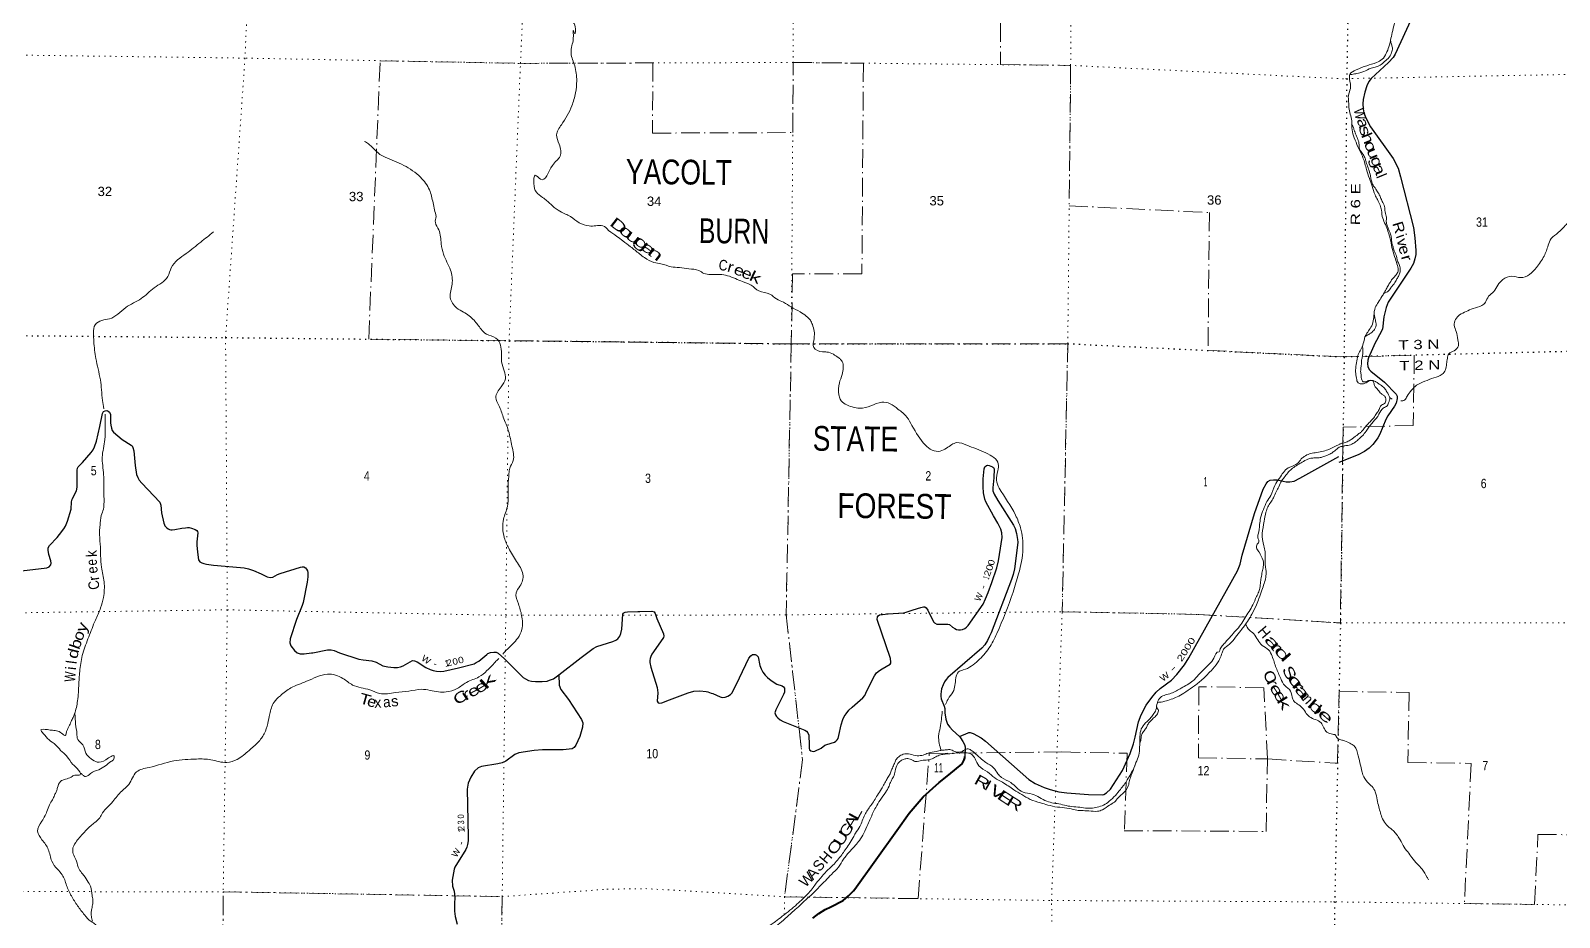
# Model space of a CAD drawing. Header units: feet. Extents: x -481249 to -254670, y -730376 to -544252.
# Drawn here: x -312532 to -283763, y -669920 to -653230 of the extents above; entities that cross this region are included whole.
import ezdxf
from ezdxf.enums import TextEntityAlignment as Align

# ---------------------------------------------------------------- set-up
doc = ezdxf.new("R2010")
doc.units = ezdxf.units.FT
doc.header["$LTSCALE"] = 70
doc.linetypes.add('DOT_DASHED', pattern=[7.7, 5, -1.2, 0.3, -1.2])
doc.linetypes.add('DOTTED', pattern=[1.5, 0.3, -1.2])
for name, color, linetype, lineweight in [('26', 7, 'Continuous', 40), ('29', 7, 'Continuous', 25), ('39', 7, 'Continuous', 13), ('41', 7, 'Continuous', 13), ('44', 7, 'DOT_DASHED', 13), ('6', 7, 'DOTTED', 25), ('7', 7, 'DOTTED', 13)]:
    doc.layers.add(name, color=color, linetype=linetype, lineweight=lineweight)
doc.layers.add('30', color=7, linetype='Continuous')

msp = doc.modelspace()

# ---------------------------------------------------------------- linework, layer by layer
at = {"layer": '26'}
msp.add_lwpolyline([(-297810.34, -669934.73), (-297698.81, -669848.08), (-297578.84, -669773.57), (-297473.84, -669721.56), (-297244.09, -669600.27), (-297139.84, -669513.94), (-297045.18, -669417.19), (-297019.16, -669386.72), (-296230.42, -668284.56), (-295998.17, -667955.89), (-295732.83, -667653.3), (-295437.31, -667380.1), (-295254.2, -667236.93), (-295001.31, -667027.76), (-294981.92, -666992.71), (-294966.29, -666955.84), (-294954.6, -666917.53), (-294949.56, -666894.14)], dxfattribs=at)
at = {"layer": '29'}
for points in [[(-286531.51, -652976.02), (-286855.17, -653676.37), (-286889.16, -653735.89), (-286982.64, -653833.66), (-287307.17, -654134.11), (-287349.11, -654187.56), (-287389.47, -654272.58), (-287427.71, -654387.36), (-287457.12, -654530.02), (-287459.58, -654610.54), (-287454.26, -654705.12), (-287442.36, -654778.5), (-287405.4, -654870.91), (-287315.68, -655039.54), (-286892.74, -655638.58), (-286799.94, -655821.02), (-286752.46, -655979.82), (-286511.27, -656936.55), (-286481.27, -657130.33), (-286464.28, -657368.39), (-286464.28, -657444.9), (-286482.23, -657527.66), (-286511.02, -657614.95), (-286559.07, -657699.56), (-286986.2, -658338.51), (-287022.99, -658441.77), (-287067.57, -658616.56), (-287090.72, -658846.82), (-287203.33, -659059.91)], [(-287203.33, -659059.91), (-287227.99, -659106.57), (-287353.35, -659388.68), (-287365.61, -659434.43), (-287374.59, -659501.33), (-287366.09, -659552.34), (-287342.72, -659605.48), (-287312.63, -659639.03), (-287051.72, -659848.64), (-286836.88, -660074.06), (-286816.93, -660112.41), (-286815.87, -660151.74), (-286837.72, -660242.33), (-286865.79, -660297.33), (-286994.89, -660481.95), (-287031.49, -660552.39), (-287144.58, -660825.77), (-287179.14, -660895.67), (-287228, -660963.69), (-287274.74, -661021.08), (-287341.86, -661087.23), (-287431.94, -661152.86), (-287548.47, -661216.43), (-287912.64, -661355.67)], [(-312031.67, -662769.55), (-311985.4, -662716.24), (-311904.23, -662609.5), (-311875.25, -662554.96), (-311838.38, -662465.02), (-311768.08, -662234.93), (-311760.4, -662096.94), (-311747.69, -662051.44), (-311668.64, -661889.61), (-311654.92, -661821.72), (-311652.28, -661651.73), (-311657.24, -661503.82), (-311650.28, -661464.38), (-311636.57, -661437.88), (-311556.18, -661356.38), (-311390.81, -661171.51), (-311356.91, -661122.12), (-311331.4, -661066.43), (-311292.78, -660954.36), (-311231.38, -660681.9), (-311176.79, -660439.28), (-311158.63, -660401.64), (-311125.2, -660384.88), (-311098.33, -660383.08), (-311070.5, -660390.04), (-311043.63, -660409.61), (-311028.76, -660457.33), (-311026.91, -660610.51), (-311024.12, -660654.56), (-311010.2, -660710.25), (-310993.97, -660756.66), (-310969.53, -660790.72), (-310808.73, -660928.25), (-310636.81, -661030.47), (-310622.9, -661042.07), (-310606.11, -661077.18), (-310585.79, -661139.53), (-310562.95, -661415.19), (-310538.26, -661583.88), (-310514.87, -661643.17), (-310489.55, -661692.94), (-310439.43, -661747.84), (-310097.92, -662103.7), (-310082.54, -662160.5), (-310067.22, -662307.07), (-310026.3, -662502.75), (-310014.7, -662531.18), (-310003.69, -662548), (-309969.48, -662589.19), (-309943.97, -662607.75), (-309915.56, -662619.94), (-309891.78, -662628.64), (-309868.59, -662628.64), (-309815.83, -662622.26), (-309687.83, -662596.06), (-309614.06, -662585.13), (-309576.37, -662579.91), (-309546.81, -662582.81), (-309501.2, -662592.2), (-309437.81, -662617.61), (-309403.59, -662640.24), (-309390.64, -662657.96), (-309386.2, -662684.33), (-309402.43, -662853.72), (-309403.46, -662913.98), (-309388.42, -663048.63)], [(-295052.69, -666512.8), (-294891.21, -666443.4), (-294877.3, -666438.76), (-294850.23, -666441.35), (-294796.12, -666459.64), (-294643.06, -666543.18), (-294561.71, -666603.13), (-293744.58, -667325.29), (-293629.56, -667397.08), (-293459.7, -667472.93), (-293346.62, -667513.1), (-293185.13, -667556.12), (-293031.21, -667573.43), (-292627.66, -667605.92), (-292368.41, -667615.11), (-292333.13, -667608.24), (-292289.06, -667578.08), (-292211.13, -667508.11), (-291985.07, -667152.93), (-291841.45, -666837.87), (-291776.52, -666652.23), (-291745.76, -666525.72), (-291685.99, -666239.19), (-291632.73, -666104.62), (-291539.96, -665928.27), (-291435.18, -665782.66), (-291354.42, -665677.66), (-291274.14, -665609.66), (-291065.48, -665456.27), (-290960.16, -665348.16), (-290817.08, -665165.94), (-290735.19, -665034.91), (-289821.38, -663397.66), (-289768.08, -663269.08), (-289735.24, -663099.97), (-289503.86, -662318.23), (-289336.71, -661858.27), (-289280.39, -661758.62), (-289248.58, -661719.05), (-289208.44, -661692.88), (-289146.53, -661681.92), (-289075.86, -661685.23), (-288903.02, -661721.37), (-288838.2, -661723.12), (-288754.59, -661707.45), (-288645.87, -661655.34), (-287911.25, -661242.59)], [(-294410.25, -662361.54), (-294556.22, -662099.48), (-294574.63, -662047.37), (-294597.82, -661926.7), (-294609.42, -661817.65), (-294604.78, -661663.12), (-294585.06, -661477.71), (-294572.77, -661439.79), (-294545.64, -661417.38), (-294524.76, -661410.42), (-294493.92, -661416.34), (-294429.68, -661438.26), (-294411.12, -661454.51), (-294401.29, -661477.5), (-294407.82, -661647.58), (-294426.9, -661837.28), (-294423.88, -661889.58), (-294400.69, -661956.87), (-294328.88, -662072.92), (-294036.38, -662537.36), (-294005.26, -662603.11), (-293980.91, -662692.44), (-293960.04, -662808.46), (-293954.24, -662858.36), (-293958.22, -662916.59), (-294018.01, -663358.42), (-294043.05, -663466.76), (-294071.35, -663562.61), (-294455.24, -664561.09), (-294491.13, -664641.59), (-294523.6, -664706.57), (-294576.94, -664787.78), (-294629.39, -664849.85), (-295273.99, -665407.6), (-295304.02, -665443.29), (-295334.17, -665487.38), (-295362, -665543.07), (-295387.95, -665620.21), (-295401.42, -665719.42), (-295401.42, -665756.55), (-295394.91, -665806.31), (-295342.37, -665942.27), (-295330.69, -665985.11), (-295325.74, -666071.05), (-295306.78, -666187.87), (-295291.26, -666247.32), (-295275.03, -666279.81), (-295235.6, -666340.14), (-295186.03, -666398.22), (-295052.69, -666512.8), (-295030.36, -666540.86), (-294989.12, -666611.07), (-294956.15, -666666.16), (-294947.59, -666708.61), (-294949.56, -666894.14)], [(-297884.03, -666626.67), (-297882.55, -666736.01), (-297876.01, -666763.6), (-297848.18, -666786.8), (-297807.95, -666796.57), (-297773.97, -666791.44), (-297655.9, -666735.47), (-297586.11, -666680.06), (-297549.73, -666664.84), (-297402.11, -666619.62), (-297377.39, -666603.49), (-297351.88, -666580.28), (-297335.64, -666550.12), (-297322.67, -666498.03), (-297277.1, -666293.17), (-297249.83, -666195.1), (-297224.32, -666141.73), (-297187.46, -666089.77), (-297131.55, -666018.75), (-297071.72, -665961.36), (-296868.5, -665785.75), (-296833.53, -665743.79), (-296794.85, -665655.95), (-296650.32, -665370.2), (-296611.3, -665315.4), (-296559.87, -665270.43), (-296506.97, -665238.7), (-296356.23, -665151.51), (-296341.86, -665135.84), (-296341.86, -665114.96), (-296351.51, -665049.49), (-296598.65, -664312.07), (-296596.97, -664263.37), (-296579.58, -664241.32), (-296558.28, -664227.25), (-296397.28, -664206.52), (-296103.92, -664186.14), (-296053.12, -664176.35), (-295923.92, -664129.97), (-295781.77, -664085.86), (-295730.75, -664076.58), (-295705.91, -664077.06), (-295677.41, -664095.14), (-295649.39, -664139.03), (-295540.92, -664358.98), (-295522.02, -664378.23), (-295475.64, -664399.11), (-295415.75, -664403.18), (-295269.23, -664399.11), (-295243.36, -664406.86), (-295182.52, -664456.96), (-295137.04, -664484.97), (-295106.89, -664501.21), (-295069.78, -664510.49), (-295034.99, -664510.49), (-294996.73, -664500.05), (-294953.82, -664480.33), (-294919.75, -664455.61), (-294887.72, -664423.48), (-294609.4, -664023.07), (-294560.72, -663924.6), (-294515.37, -663805.79), (-294446.19, -663617.74), (-294348.51, -663341.02), (-294317.05, -663211.29), (-294297.49, -663090.42), (-294247.62, -662769.01), (-294252.89, -662684.49), (-294275.45, -662613.55), (-294332.26, -662501.55), (-294410.25, -662361.54)], [(-312916.77, -663421.17), (-312228.68, -663339.68), (-312182.53, -663321.86), (-312153.54, -663285.89), (-312145.42, -663249.93), (-312150.91, -663206.01), (-312187.9, -663088.59), (-312201.08, -663010.93), (-312198.63, -662964.02), (-312177.89, -662920.43), (-312033.05, -662771.14), (-312031.67, -662769.55)], [(-309388.42, -663048.63), (-309372.69, -663189.47), (-309361.84, -663211.06), (-309345.61, -663228.47), (-309311.98, -663245.87), (-309269.07, -663262.11), (-309220.41, -663270.63), (-309089.34, -663288.8), (-308872.54, -663312.15), (-308513.01, -663339.85), (-308432.54, -663358.72), (-308336.75, -663393.22), (-308194.42, -663454.73), (-308077, -663509.24), (-308023.74, -663522.47), (-307972.64, -663513.88), (-307886.83, -663465.15), (-307837.2, -663446.48), (-307451.98, -663327.08), (-307419.51, -663320.12), (-307390.72, -663324.97), (-307359.21, -663341.01), (-307338.34, -663364.21), (-307322.11, -663394.38), (-307315.34, -663431.64), (-307312.83, -663510.4), (-307326.09, -663609.6), (-307404.44, -663994.19), (-307420.07, -664051.27), (-307529.35, -664314.13), (-307645.25, -664674.94), (-307652.59, -664755.28), (-307632.78, -664809.58), (-307564.46, -664899.15), (-307513.44, -664940.91), (-307461.25, -664958.31), (-307383.56, -664959.48), (-307244.09, -664942.22)], [(-302588.63, -665355.11), (-302171.21, -665025.81), (-301942.74, -664859.71), (-301875, -664823.21), (-301573.99, -664725.13), (-301520.76, -664700.66), (-301481.22, -664674.08), (-301446.43, -664625.35), (-301423.24, -664576.62), (-301404.9, -664492.11), (-301387.48, -664214.2), (-301379.17, -664196.08), (-301344.33, -664175.56), (-301298, -664165.91), (-301107.34, -664163.34), (-301064.87, -664162.51)], [(-301064.87, -664162.51), (-300840.46, -664158.12), (-300800.53, -664169.4), (-300777.34, -664197.24), (-300747.84, -664295.41), (-300624.27, -664584.75), (-300615, -664624.19), (-300621, -664654.21), (-300764.75, -664855.83), (-300842.28, -664967.61), (-300860.83, -665007.06), (-300872.12, -665046.62), (-300877.07, -665083.63), (-300877.07, -665123.08), (-300862.45, -665211.23), (-300742.32, -665595.85), (-300729.79, -665695.05), (-300741.07, -665850.34), (-300725.16, -665878.36), (-300697.94, -665887.82), (-300650.94, -665880.68), (-300507.72, -665823.97), (-300156.95, -665692.73), (-300048.2, -665664.83), (-299938.95, -665657.93), (-299819.6, -665666.36), (-299789.36, -665673.01), (-299725.58, -665697.37), (-299696.07, -665708.79)], [(-307244.09, -664942.22), (-307221.07, -664939.37), (-306944.07, -664886.38), (-306874.65, -664884.68), (-306818.84, -664897.98), (-306721.63, -664937.81), (-306352.68, -665058.09), (-306272.01, -665074.85), (-306108.01, -665092.28), (-306030.31, -665118.42), (-305901.9, -665185.23), (-305812.3, -665206.59), (-305698.66, -665218.2), (-305626.77, -665218.2), (-305569.52, -665206.22), (-305520.09, -665188.03), (-305347.75, -665087.31), (-305310.2, -665091.74), (-305258.16, -665112.3), (-305096.5, -665217.81), (-305011.03, -665256.49), (-304957.69, -665272.73), (-304895.07, -665284.33), (-304818.53, -665288.97), (-304755.28, -665283.16), (-304478.83, -665220.16), (-304186.04, -665145.67), (-304144.81, -665125.39), (-304096.11, -665095.22), (-303948.74, -664971.18), (-303924.49, -664956), (-303875.78, -664935.11), (-303815.48, -664925.83), (-303769.17, -664931.02), (-303734.31, -664949.04), (-303615.96, -665052.28), (-303262.26, -665402.53), (-303219.45, -665431.69), (-303162.63, -665458.37), (-303105.81, -665471.13), (-303031.62, -665478.26), (-302962.02, -665480.41), (-302902.88, -665479.25), (-302813.59, -665471.13), (-302764.31, -665457.03), (-302691.83, -665428.2), (-302588.63, -665355.11)], [(-299696.07, -665708.79), (-299552.8, -665765.83), (-299515.73, -665778.56), (-299462.35, -665775.11), (-299409.01, -665756.54), (-299362.63, -665724.06), (-299332.93, -665692.43), (-299195.01, -665408.48), (-299016.84, -665043.71), (-298977.64, -664995.45), (-298947.49, -664974.57), (-298928.65, -664970.49), (-298898.79, -664969.93), (-298870.96, -664983.85), (-298843.6, -665015.37), (-298811.79, -665176.7), (-298785.15, -665243.74), (-298750.36, -665301.75), (-298708.61, -665359.76), (-298665.41, -665403.91), (-298594.97, -665461.85), (-298490.26, -665529.9), (-298392.04, -665562.79), (-298363.23, -665580.17), (-298345.66, -665606.88), (-298343.34, -665648.65), (-298345.66, -665683.45), (-298363.11, -665726.43), (-298507.15, -666014.18), (-298524.23, -666070.96), (-298511.71, -666110.2), (-298494.08, -666138.25), (-298470.89, -666166.09), (-298424.51, -666198.58), (-298372.58, -666232.99), (-297964.14, -666396.97), (-297934.2, -666415.75), (-297908.48, -666448.02), (-297890.08, -666491.33), (-297885.29, -666533.88), (-297884.03, -666626.67)], [(-302588.63, -665355.11), (-302583.49, -665549.47), (-302552.31, -665630.31), (-302406.87, -665817.42), (-302162.12, -666192.13), (-302142.84, -666254.88), (-302147.48, -666338.42), (-302194.74, -666513.62), (-302272.72, -666677.2), (-302305.19, -666718.97), (-302343.35, -666747.13), (-302508.31, -666765.73), (-302899.38, -666764.85), (-303056.61, -666779.3), (-303344.2, -666821.06), (-303419.2, -666853.89), (-303590.99, -666978.45), (-303654.97, -667011.34), (-303738.81, -667031.67), (-304044.6, -667080.95), (-304107.86, -667107.65), (-304179.12, -667164.49), (-304244.75, -667277.44), (-304295.08, -667391.89), (-304315, -667505.52), (-304296.83, -668405.69), (-304300.46, -668479.87), (-304309.74, -668549.48), (-304321.34, -668598.21), (-304339.24, -668642.7), (-304548.62, -668974.13), (-304559.6, -669010.09), (-304601.21, -669217.08), (-304594.25, -669329.42), (-304562.61, -669424.71), (-304547.87, -669542.9), (-304554.76, -669657.37), (-304552.51, -669802.78), (-304539.21, -669902.31), (-304501.49, -670048.75)]]:
    msp.add_lwpolyline(points, dxfattribs=at)
at = {"layer": '39'}
for p, q in [((-286949.74, -660142.1), (-286908.24, -660169.2)), ((-295406.49, -666775.97), (-295407.19, -666781.43))]:
    msp.add_line(p, q, dxfattribs=at)
for points in [[(-315203.87, -657559.78), (-314742.61, -657337.28), (-314686.51, -657175.65), (-314634.47, -656861.65), (-314557.17, -656608.1), (-314340.88, -656286.21), (-314193.3, -656015.54), (-314077.32, -655710.38), (-313935.72, -655437.62), (-313868.29, -655330.27), (-313795.21, -655092.7), (-313800.77, -654900.21), (-313752.69, -654740.49), (-313692.1, -654540.84), (-313702.17, -654388.38), (-313720.71, -654271.89), (-313801.47, -654168.62), (-313824.49, -653931.82), (-313804.2, -653753.69), (-313692.48, -653468.53), (-313579.79, -653265.55), (-313447.14, -653066.83), (-313369.07, -652909.51), (-313322.59, -652717.69), (-313275.52, -652479.79), (-313238.39, -652235.74), (-313222.7, -652103.66), (-313108.2, -651758.4), (-312809.18, -651385.47), (-312639.44, -651103.05), (-312512.56, -650886.23), (-312426.46, -650727), (-312301, -650464.06), (-312189.79, -650218.97), (-312176.17, -650092.87), (-312159.83, -649752.35), (-312166.23, -649625.99), (-312244.07, -649450.61), (-312370.34, -649304.66), (-312584.52, -649145.54), (-312714.22, -648955.45), (-312710.6, -648670.89), (-312689.39, -648576.96), (-312586.2, -648333.77), (-312486.11, -648176.73), (-312291.62, -647994.85), (-312018.15, -647741.85), (-311920.6, -647626.86), (-311753.19, -647370.48), (-311452.65, -647035.64), (-311354.49, -646872.56), (-311236.91, -646599.5), (-311199.56, -646495.76), (-311210.89, -646285.15), (-311301.7, -646027.42), (-311321.08, -645977.06), (-311278.81, -645801.23), (-311153.88, -645580.37), (-310981.13, -645376.17), (-310676.95, -645069.44), (-310396.83, -644766.42), (-310251.2, -644333.37), (-309845.92, -643947.78), (-309606.42, -643690.33), (-309586.92, -643415.99), (-309657.34, -643286.8), (-309709.61, -643304.16), (-309942.1, -643325.19), (-310116.28, -643326.94), (-310419.83, -643268.89), (-310901.22, -643028.14), (-311289.82, -642732.47), (-311475.17, -642509.59), (-311663.97, -642244.57), (-311966.46, -641946.01), (-312367.58, -641531.92), (-312541.65, -641367.32), (-312798.01, -641219.68), (-313163.57, -641000.47)], [(-300981.88, -657503.78), (-301073.06, -657432.45), (-301241.51, -657297.98), (-301386.25, -657187.87), (-301497.29, -657104.25), (-301653.98, -656989.98), (-301764.97, -656902.35), (-301897.12, -656904.64), (-302019.27, -656907.07), (-302208.68, -656846.48), (-302371.38, -656732.13), (-302468.84, -656682.76), (-302606.05, -656610.83), (-302742.76, -656498.82), (-302897.27, -656370.54), (-303014.14, -656272.82), (-303060.06, -656105.86), (-303034.11, -655953.87), (-302936.95, -656027.29), (-302713.44, -655767.62), (-302569.11, -655595.12), (-302584.27, -655370.44), (-302634.07, -655193.41), (-302543.56, -655002.17), (-302346.85, -654645.95), (-302277.71, -654404.32), (-302254.79, -654176.13), (-302293.23, -653893.02), (-302360.3, -653657.64), (-302346.46, -653513.51), (-302318.76, -653381.58), (-302314.84, -653231.31), (-302297.44, -653279.64), (-302303.13, -653097.17), (-302432.56, -653043.38), (-302560.15, -653001.64), (-302526.69, -652731.49), (-302484.35, -652393.31), (-302442.78, -652115.25), (-302380.24, -651919.63), (-302325.45, -651703.88), (-302385.65, -651400.44), (-302486.49, -651144.59), (-302460.6, -650840.26), (-302456, -650635.88), (-302545.61, -650283.96)], [(-287534.94, -660813.89), (-287485.12, -660774.91), (-287431.71, -660707.81), (-287362.03, -660629.02), (-287302.77, -660570.07), (-287257.68, -660518.84), (-287205.92, -660433.67), (-287175.13, -660396.2), (-287143.72, -660326.66), (-287108.69, -660277.24), (-287072.28, -660259.93), (-287030.96, -660196.6), (-287032.27, -660160.49), (-287049.44, -660116.03), (-287088.85, -660081.15), (-287118.56, -660062.51), (-287177.26, -659989.15), (-287232.31, -659933.9), (-287251.26, -659877.38), (-287278.22, -659820.7), (-287322.26, -659817.81), (-287399.17, -659856.36), (-287499.81, -659878.39), (-287551.52, -659857.3), (-287581.94, -659772.47), (-287597.64, -659651.86), (-287588.99, -659515.69), (-287560.23, -659375.93), (-287549.24, -659326.02), (-287499.33, -659232.8), (-287474.28, -659181.17), (-287437.73, -659053.59), (-287416.34, -658983.85), (-287385.12, -658924.33), (-287327.35, -658839.28), (-287273.05, -658726.09), (-287254.49, -658596.14), (-287227.42, -658440.3), (-287171.46, -658345.18), (-287105.22, -658236.25), (-287059.74, -658164.98), (-287011.91, -658075.72), (-286970.41, -658002.38), (-286902.27, -657899.49), (-286836.72, -657826.63), (-286799.3, -657757.21), (-286811.3, -657652.71), (-286850.89, -657523.59), (-286905.62, -657348.05), (-286936.72, -657195.05), (-286989.17, -657005.52), (-287038.82, -656878.21), (-287086.69, -656762.96), (-287113.83, -656612.04), (-287138.01, -656515.32), (-287188.12, -656412.05), (-287232.49, -656322.94), (-287289.45, -656159.39), (-287338.71, -656012.03), (-287393.59, -655844.51), (-287459.44, -655622.64), (-287555.69, -655418.2), (-287622.51, -655246.43), (-287665.8, -655101.2), (-287672.51, -654930.64), (-287698.15, -654805.81), (-287723.72, -654676.98), (-287729.67, -654570.6), (-287733.39, -654452.23), (-287696.77, -654320.64), (-287711.42, -654145.91), (-287707.63, -654053.76), (-287587.76, -653969.96), (-287389.82, -653891.74), (-287204.25, -653831.32), (-287098.87, -653771.29), (-287022.52, -653658.55), (-286972.07, -653537.26), (-286932.86, -653375.65), (-286899.94, -653227.94), (-286848.55, -653058.56), (-286754.47, -652857.95), (-286692.9, -652576.49), (-286641.43, -652403.09), (-286648.77, -652264.6), (-286702.5, -652141.22), (-286793.83, -651993.01), (-286867.21, -651849.18), (-286926.75, -651715.65), (-286975.85, -651560.28), (-287024.15, -651467.08), (-287104.16, -651355.19), (-287152.62, -651270.01)], [(-286750.29, -660199.34), (-286671.91, -660181.78), (-286630.48, -660112.45), (-286546.12, -659999.86), (-286452.1, -659905.52), (-286296.31, -659830.46), (-286126.7, -659765.71), (-285969.06, -659698.72), (-285909.29, -659613.71), (-285887.12, -659503.88), (-285871.04, -659397.94), (-285843.4, -659316.29), (-285745.99, -659254.1), (-285664.06, -659163.52), (-285671.87, -659049.08), (-285704.9, -658892.02), (-285742.76, -658776.98), (-285640.7, -658578.54), (-285519.29, -658518.83), (-285387.86, -658459.32), (-285220.48, -658406.56), (-285155.08, -658341.71), (-285096.81, -658230.61), (-284998.86, -658140.35), (-284922.36, -658019.59), (-284828.18, -657917.23), (-284656.6, -657854.52), (-284494.74, -657879.84), (-284325.24, -657821.1), (-284196.38, -657687.36), (-284051.98, -657475.74), (-283973.85, -657270.8), (-283919.27, -657143.58), (-283784.83, -657032.01), (-283649.88, -656894.38), (-283582.4, -656825.57), (-283499.93, -656706.93), (-283421.55, -656592.22), (-283380.08, -656520.88), (-283366.04, -656416.9), (-283397.81, -656297.97), (-283428.33, -656114.9), (-283447.77, -655980.18), (-283428.15, -655898.37), (-283312.59, -655830.52), (-283229.43, -655780.07), (-283147.16, -655671.45), (-283019.42, -655595.83), (-282920.94, -655581.78), (-282780.11, -655554.54), (-282675.77, -655548.62), (-282595.4, -655538.21), (-282478.93, -655526.53), (-282358.95, -655540.98), (-282242.63, -655537.3), (-282104.35, -655538.09), (-281939.71, -655523.36), (-281824.7, -655483.57), (-281693.3, -655426.07), (-281657.05, -655416.78), (-281599.16, -655325.72), (-281526.98, -655220.91), (-281349.12, -655144.29), (-281193.64, -655085.27), (-281058.05, -655017.83), (-280960.37, -654941.6), (-280924.99, -654874.15), (-280949.87, -654813.5), (-281020.83, -654751.92), (-281032.64, -654637.4), (-281092.61, -654525.91), (-281126.76, -654322.72), (-280903.01, -654257.06), (-280656.17, -654137.73), (-280465.79, -654035.3), (-280318.64, -653992.15), (-280142.78, -653915.5), (-280013.31, -653853.95), (-279825.7, -653791.56), (-279576.94, -653676.28), (-279447.28, -653604.71), (-279322.46, -653472.89), (-279177.15, -653317.42), (-279040.23, -653181.84), (-278905.71, -653066.26), (-278807.45, -652959.97), (-278723.44, -652865.42), (-278643.9, -652794.85), (-278533.34, -652674.77), (-278492.6, -652537.25), (-278408.61, -652340.45), (-278353.38, -652179.16), (-278321.58, -652089.58), (-278267.95, -651908.21), (-278228.49, -651836.82)], [(-287709.67, -654058.64), (-287669.57, -654054.52), (-287573.01, -654036.42), (-287516.64, -654023.52), (-287446.05, -654000.88), (-287304.56, -653939.58), (-287209.89, -653915.42), (-287116.8, -653869.18), (-287031.18, -653794.71), (-286947.28, -653706.18), (-286922.12, -653648.54), (-286906.31, -653556.63), (-286924.94, -653484.08), (-286939.73, -653419.62)], [(-287610.28, -655132.39), (-287622.03, -655118.12), (-287636.93, -655059.67), (-287673.83, -654998.78)], [(-304899.73, -656731.4), (-304958.49, -656472.08), (-305027.43, -656226.66), (-305192.61, -655992.01), (-305510.05, -655767.42), (-305858.43, -655614.58), (-305957.85, -655561.17), (-306116.08, -655410.8), (-306175.54, -655363.93), (-306250.99, -655314.85)], [(-287069.51, -658178.27), (-287015.43, -658153.85), (-286962.41, -658106.8), (-286937.67, -658071.2), (-286904.8, -658029.76), (-286876.05, -657994.25), (-286859.55, -657970.52), (-286836.82, -657934.89), (-286803.56, -657873.41), (-286770.18, -657805.91), (-286758.76, -657733.96), (-286771.23, -657653.51), (-286801.89, -657580.72), (-286815.3, -657548.37), (-286828.08, -657483.95), (-286845.1, -657431.48), (-286870.02, -657372.83), (-286894.67, -657300.16), (-286915.38, -657231.57), (-286925.54, -657135.13), (-286942.17, -657062.61), (-286959.23, -657012.14), (-286984.08, -656949.49), (-287012.81, -656880.74), (-287021.39, -656806.38), (-287018.61, -656766.34), (-287021.76, -656722.17), (-287047.79, -656617.38), (-287050.83, -656567.2), (-287061.92, -656518.85), (-287088.96, -656466.18), (-287121.5, -656387.33), (-287152.24, -656318.54), (-287198.88, -656243.42), (-287231.97, -656192.63), (-287278.74, -656123.51), (-287284.28, -656099.34), (-287312.74, -656016.57), (-287314.39, -655998.49), (-287319.59, -655956.28), (-287334.61, -655903.85), (-287353.36, -655837.3), (-287393.38, -655730.23), (-287410.2, -655667.74), (-287435.01, -655603.08), (-287487.47, -655517.82), (-287526.3, -655452.87), (-287532.87, -655378.56), (-287556.86, -655271.81), (-287581.9, -655219.18), (-287610.28, -655132.39)], [(-303645.13, -664962.93), (-303557.88, -664870.33), (-303365.06, -664662.38), (-303286.91, -664499.03), (-303291.61, -664238.41), (-303352.88, -664019.15), (-303396.31, -663814.14), (-303324.58, -663682.79), (-303273.21, -663579.23), (-303267.73, -663463.05), (-303386.77, -663220.98), (-303533.75, -662972.55), (-303617.29, -662773.03), (-303645, -662590.28), (-303630.9, -662426.11), (-303559.79, -662186.51), (-303545.08, -661974.25), (-303546.61, -661779.81), (-303529.87, -661565.56), (-303512.58, -661465.57), (-303450.7, -661322.06), (-303473.31, -661053.19), (-303537.74, -660767.74), (-303636.48, -660503.89), (-303719.77, -660284.34), (-303777.9, -660133.26), (-303679.3, -659936.11), (-303597.28, -659782.84), (-303621.44, -659636.21), (-303667.31, -659465.25), (-303689.3, -659148.28), (-303775.72, -659016.88), (-303954.94, -658942.4), (-304053.84, -658848.92), (-304187.83, -658680.82), (-304384.07, -658527.95), (-304515.18, -658448.08), (-304634.85, -658256.12), (-304599.59, -658002.02), (-304630.28, -657739.06), (-304762.56, -657436.69), (-304804.15, -657243.74), (-304850.87, -656982.57), (-304915.14, -656841.44), (-304899.73, -656731.4)], [(-311153.53, -660346.54), (-311179.53, -660189.56), (-311196.99, -659988.9), (-311218.67, -659804.22), (-311262.05, -659595.21), (-311301.66, -659404.28), (-311341.59, -659081.07), (-311347.59, -658922.65), (-311315.55, -658764.72), (-311192.41, -658684.14), (-311047.92, -658655.95), (-310740.93, -658443.47), (-310448.49, -658272.89), (-310205.71, -658071.6), (-309950.79, -657860.44), (-309884.6, -657692.94), (-309604.94, -657425.98), (-309329.96, -657211.08), (-309089.3, -657019.78)], [(-295948.18, -660663.62), (-296041.39, -660504.22), (-296209.64, -660353.72), (-296356.48, -660251.59), (-296514.29, -660225.5), (-296719.32, -660290.98), (-296930.09, -660336.35), (-297069.92, -660312.49), (-297296.31, -660169.25), (-297323.24, -660082.71), (-297312.43, -659862.38), (-297262.35, -659702.68), (-297240.75, -659578.69), (-297243.84, -659506.5), (-297288.75, -659417.73), (-297338.33, -659381.01), (-297423.66, -659321.77), (-297549.25, -659280.06), (-297631.29, -659276.99), (-297792.36, -659192.72), (-297788.2, -659022.41), (-297786.44, -658884.13), (-297820.94, -658763.42), (-297857.92, -658680.77), (-297937.01, -658603.58), (-298052.11, -658523.92), (-298221.09, -658431.53), (-298362.11, -658343.51), (-298495.42, -658279.65), (-298618.42, -658191.87), (-298827.82, -658129.02), (-298974.61, -658022.89), (-299133.89, -657954.68), (-299269.3, -657898.81), (-299416.73, -657842.78), (-299562.56, -657818.84), (-299736.75, -657820.59), (-299862.59, -657798.91), (-299956, -657745.59), (-300145.79, -657715.07), (-300323.64, -657690.71), (-300475.58, -657674.71), (-300673.05, -657618.03), (-300800.84, -657592.32), (-300981.88, -657503.78)], [(-287422.88, -658993.94), (-287347.48, -658947.14), (-287302.82, -658917.96), (-287245.52, -658856.97), (-287216.42, -658803.42), (-287222.3, -658693.03), (-287237.08, -658628.57), (-287247.98, -658570.2)], [(-287909.17, -661072.74), (-287901.12, -661067.01), (-287848.6, -661057.07), (-287785.1, -661039.08), (-287744.73, -661036.34), (-287649.86, -661002.16), (-287582.89, -660959.4), (-287515.53, -660896.6), (-287470.64, -660855.4), (-287402.86, -660770.55), (-287349.21, -660691.43), (-287287.63, -660616.48), (-287234.3, -660553.4), (-287183.01, -660492.28), (-287160.15, -660450.64), (-287073.67, -660332.08), (-287004.7, -660289.36), (-286985.93, -660251.64), (-286964.85, -660197.94), (-286955.71, -660139.98), (-286978.66, -660083.37), (-287011.67, -660028.57), (-287056.47, -659961.51), (-287131.4, -659897.84), (-287182.87, -659864.73), (-287226.33, -659831.77), (-287286.12, -659814.52), (-287338.21, -659813.48), (-287404.83, -659838.2), (-287443.02, -659843.44), (-287482.31, -659802.55), (-287494.7, -659718.09), (-287503.36, -659647.74), (-287500.27, -659591.67), (-287490.66, -659509.66), (-287487.46, -659447.57), (-287472.03, -659375.7), (-287462.54, -659299.7), (-287461.57, -659249.6), (-287470.7, -659167.53)], [(-310816.5, -675403.56), (-310898.28, -675223.63), (-310948.46, -675076.67), (-311010.55, -674921.53), (-311042.38, -674748.74), (-311084.82, -674465.58), (-311104.34, -674268.91), (-311091.16, -673862.2), (-311092.8, -673675.78), (-311091.92, -673449.3), (-311103.35, -673246.71), (-311129.69, -673114.09), (-311199.91, -672968.86), (-311318.81, -672873.12), (-311435.68, -672775.4), (-311499.56, -672604.2), (-311601.19, -672410.46), (-311725.3, -672252.52), (-311802.24, -672163.33), (-311746.29, -672013.73), (-311645.94, -671836.65), (-311615.03, -671766.9), (-311583.2, -671625), (-311580.04, -671376.51), (-311605.79, -671197.79), (-311576.34, -671085.93), (-311471.51, -670870.82), (-311379.3, -670703.66), (-311295.12, -670538.39), (-311218.59, -670344.96), (-311233.08, -670224.51), (-311310.97, -670053.14), (-311392.32, -669995.96), (-311516.86, -669872.08), (-311646.8, -669700.03), (-311764.57, -669516.11), (-311854.12, -669316.52), (-311935.69, -669119.03), (-312026.41, -669011.63), (-312130.63, -668863.96), (-312197.88, -668642.61), (-312317.63, -668456.66), (-312399.68, -668297.25), (-312319.22, -668109.89), (-312212.42, -667896.81), (-312162.8, -667773.19), (-312107.58, -667681.71), (-312072.51, -667599.98), (-312045.78, -667544.21), (-312024.87, -667474.33), (-311969.38, -667360.8), (-311872.74, -667317.96), (-311766.13, -667277.26), (-311701.64, -667244.02), (-311599.41, -667233.32), (-311655.98, -667116.33), (-311739.08, -667039.09), (-311853.18, -666881.27), (-311965.94, -666775.59), (-312060.69, -666670.13), (-312183.64, -666578.34), (-312294.19, -666456.65), (-312337.41, -666391.95), (-312215.22, -666385.52), (-312117.29, -666398.81), (-312017.4, -666414.14), (-311924.04, -666471.47), (-311878.28, -666494.11), (-311857.5, -666434.25), (-311834.8, -666380.43), (-311810.09, -666326.63), (-311768.89, -666234.97), (-311731.89, -666159.29), (-311704.98, -666089.48), (-311647.83, -665845.7), (-311623.68, -665521.31), (-311602.31, -665257.02), (-311548.37, -664951.06), (-311436.31, -664639.83), (-311312.19, -664324.76), (-311213.16, -664093.55), (-311160.62, -663897.8), (-311148.9, -663605.32), (-311197.45, -663330.1), (-311221.91, -662892.84), (-311234.89, -662654.16), (-311225.41, -662538.03), (-311201.1, -662357.96), (-311161.49, -662234.2), (-311149.82, -662104.07), (-311152.95, -661877.54), (-311157.31, -661590.87), (-311175.06, -661412.25), (-311183.13, -661259.82), (-311132.84, -660925.75), (-311125.85, -660691.34), (-311126.55, -660449.79)], [(-295948.18, -660663.62), (-295416.5, -661142.44), (-295295.91, -661086.76), (-295101.09, -660984.66), (-294915.56, -661031.07), (-294553.76, -661179.57), (-294321.84, -661383.77), (-294331.12, -661513.71), (-294358.95, -661690.06), (-294303.29, -661838.56), (-293997.16, -662349.05), (-293904.39, -662590.37), (-293858, -662980.2), (-293941.49, -663453.56), (-294043.54, -663796.98), (-294349.67, -664576.63), (-294498.1, -664855.08), (-294702.19, -665087.12), (-294980.5, -665263.47), (-295073.26, -665300.59), (-295119.65, -665411.97), (-295175.31, -665681.14), (-295268.08, -665811.08), (-295312.43, -665913.32)], [(-291327.41, -665877.02), (-291190.82, -665852.55), (-291068.22, -665814.06), (-290957.57, -665771.4), (-290832.56, -665700.86), (-290668.98, -665588.74), (-290509.28, -665466.54), (-290410.01, -665373.63), (-290318.69, -665276.6), (-290196.71, -665129.86), (-290151.61, -665046.27), (-290110.22, -664940.58), (-290081.34, -664872.8), (-289970.03, -664778.04), (-289856.26, -664647.23), (-289756.53, -664518.24), (-289634.32, -664353.47), (-289550.42, -664210.25), (-289464.14, -664036.99), (-289416.55, -663915.34), (-289360.52, -663759.73), (-289318.94, -663638.01), (-289283.88, -663399.95), (-289296.79, -663313.6), (-289299.17, -663185.29), (-289301.31, -663038.95), (-289325.88, -662924.38), (-289354.99, -662695.51), (-289318.04, -662465.49), (-289285.82, -662293.54), (-289248.55, -662195.81), (-289142.22, -662020.81), (-289092.79, -661911.21), (-289045.53, -661815.62), (-288985.98, -661698.13), (-288924.91, -661618.75), (-288859.79, -661535.42), (-288786.87, -661468.22), (-288689.96, -661403.33), (-288603.25, -661354.35), (-288496.41, -661295.61), (-288422.1, -661276.53), (-288345.96, -661271.5), (-288265.82, -661266.53), (-288201.52, -661247.32), (-288117.05, -661216.35), (-288048.53, -661181.16), (-287991.93, -661137.8), (-287909.17, -661072.74)], [(-289451.64, -662896.69), (-289418.85, -662836.99), (-289438.13, -662778.61), (-289431.23, -662708.55), (-289404.89, -662526.5), (-289385.25, -662398.48), (-289333.25, -662244.82), (-289267.29, -662095.35), (-289193.75, -661980.05), (-289119.28, -661790.61), (-289031.45, -661653.45), (-288958, -661544.16), (-288866.83, -661459.16), (-288683.54, -661371.35), (-288620.48, -661291.99), (-288567.85, -661246.57), (-288467.11, -661195.77), (-288358.75, -661175.13), (-288232.34, -661152.72), (-288119.8, -661118.1), (-287962.71, -661043.97), (-287908.61, -661017.9)], [(-287534.94, -660813.89), (-287588.26, -660858.12), (-287633.76, -660888.81), (-287682.44, -660926.9), (-287756.52, -660967.12), (-287795.68, -660980.88), (-287830.61, -660992.52), (-287856, -660995.69), (-287886.7, -661008.39), (-287908.61, -661017.9)], [(-297267.21, -668742.12), (-297205.99, -668650.72), (-297128.53, -668541.48), (-297054.87, -668416.17), (-297007.79, -668334.6), (-296930.15, -668211.34), (-296833.22, -667988.11), (-296720.89, -667813.19), (-296655.67, -667721.84), (-296596.33, -667620.39), (-296522.74, -667501.08), (-296471.53, -667409.55), (-296422.4, -667324), (-296377.42, -667250.42), (-296342.5, -667180.72), (-296315.57, -667108.92), (-296276.44, -667023.24), (-296249.56, -666955.44), (-296196.75, -666896), (-296110.07, -666849.02), (-295981.92, -666846.67), (-295848.18, -666876.47), (-295735.91, -666863.89), (-295641.38, -666829.04), (-295490.81, -666794.92), (-295388.45, -666774.2), (-295298.25, -666765.35), (-295216.16, -666764.41), (-295120.6, -666805.73), (-294996.27, -666789.31), (-294909.67, -666748.34), (-294835.9, -666771.35), (-294776.44, -666818.22), (-294665.57, -666915.86), (-294554.58, -667003.49), (-294411.7, -667101.55), (-294329.11, -667218.87), (-294261.87, -667283.88), (-294086.96, -667382.36), (-293980.05, -667475.95), (-293857.03, -667561.72), (-293683.35, -667600.05), (-293548.04, -667663.94), (-293410.8, -667733.87), (-293147.28, -667791.41), (-293009.56, -667823.26), (-292861.62, -667839.21), (-292717.72, -667857.11), (-292575.68, -667864.97), (-292463.32, -667844.38), (-292340.71, -667805.88), (-292237.72, -667735.06), (-292118.17, -667622.37), (-292024.65, -667509.33), (-291894.28, -667332.64), (-291826.65, -667209.25), (-291773.39, -667113.73), (-291729.95, -667004.06), (-291678.18, -666868.44), (-291662.21, -666714.31), (-291658.09, -666548), (-291642.27, -666405.9), (-291576.69, -666286.49), (-291465.18, -666175.7), (-291408.17, -666100.27), (-291357.01, -666012.75), (-291329.28, -665878.82), (-291271.99, -665781.35), (-291068.79, -665701.81), (-290879.37, -665604.05), (-290661.45, -665468.58), (-290525.46, -665322.02), (-290450.43, -665246.83), (-290349.11, -665149.93), (-290265.64, -665040.78), (-290168.01, -664919.78), (-290166.01, -664919.81), (-290153.67, -664893.91), (-290106.54, -664808.34), (-290045.6, -664738.98), (-289948.1, -664628), (-289761.16, -664409.95), (-289683.57, -664290.7), (-289603.9, -664165.46), (-289532.19, -664036.11), (-289462.18, -663882.68), (-289418.97, -663791.04), (-289404.43, -663749.14), (-289390.94, -663633.07), (-289375.58, -663527.04), (-289354.11, -663413.07), (-289334.92, -663321.12), (-289339.43, -663202.81), (-289415.45, -663041.47), (-289417.4, -663037.44), (-289462.52, -662964.7), (-289451.64, -662896.69)], [(-289667.78, -664401.92), (-289596.3, -664512.3), (-289515.11, -664581.51), (-289438.53, -664698.75), (-289355.74, -664800.04), (-289234.71, -664885.79), (-289170.11, -665000.88), (-289092.86, -665222.35), (-289007.34, -665423.9), (-288932.96, -665557.15), (-288822.15, -665658.8), (-288782.08, -665813.65), (-288621.74, -665956.04), (-288463.98, -666144.49), (-288249.25, -666259.51), (-288139.33, -666431.31), (-288031.75, -666472.79), (-288001.7, -666479.99), (-287980.18, -666482.35), (-287976, -666485.99)], [(-311368.23, -669990.26), (-311377.7, -669948.05), (-311392.49, -669851.65), (-311383.56, -669779.61), (-311366.35, -669685.63), (-311359.1, -669587.51), (-311374.07, -669505.14), (-311405.93, -669334.36), (-311464.62, -669227.37), (-311553.11, -669101.95), (-311618.02, -669010.91), (-311670.15, -668859.91), (-311718.78, -668749.04), (-311739.53, -668648.56), (-311681.67, -668507), (-311533.32, -668332.55), (-311379.21, -668178.21), (-311231.37, -668043.83), (-311176.15, -667952.35), (-310985.28, -667740.36), (-310816.61, -667542.12), (-310682.9, -667417.58), (-310539.78, -667182.93), (-310302.48, -667097.82), (-309838.49, -666975.56), (-309407.63, -666939.06), (-309137.55, -666952.58), (-308841.93, -667004.52), (-308644.99, -666944.94), (-308420.68, -666779.49), (-308254.57, -666625.31), (-308134.39, -666462.51), (-308069.89, -666270.94), (-308029.57, -666091.07), (-307950.71, -665871.62), (-307831.01, -665746.9), (-307634.97, -665601.12), (-307339.12, -665476.68), (-306947.03, -665341.47), (-306653.78, -665421.44), (-306471.19, -665546.07), (-306146.06, -665638.48), (-305962.76, -665707), (-305664.25, -665688.82), (-305415.68, -665661.98), (-305177.01, -665627), (-304853.32, -665675.29), (-304713.19, -665675.11), (-304504.19, -665611.68), (-304328.55, -665495.7), (-304097.05, -665394.48), (-303943.38, -665274.21), (-303791.25, -665117.84), (-303723.66, -665046.23)], [(-291659.81, -666639.55), (-291646.85, -666608.28), (-291633.79, -666526.27), (-291614.91, -666458.37), (-291566.01, -666390.86), (-291527.22, -666331.23), (-291494.35, -666265.51), (-291419.27, -666186.32), (-291390.9, -666158.62), (-291325.96, -666089.31), (-291311.49, -666053.42), (-291307.02, -666017.4), (-291328.73, -665993.07), (-291341.86, -665954.28)], [(-311698.41, -666069.19), (-311691.96, -666167.82), (-311685.38, -666280.15), (-311659.63, -666458.87), (-311643.02, -666569.32), (-311548.22, -666670.77), (-311492.19, -666829.84), (-311391.43, -666935.37), (-311278.11, -666996.97), (-311113.37, -666951), (-310958.41, -666886.87), (-310963.08, -666938.92), (-311021.76, -666988.27), (-311122.83, -667065.13), (-311249.9, -667139.64), (-311402.93, -667209.81), (-311495.77, -667268.74), (-311527.66, -667258.3), (-311565.26, -667223.74), (-311591.05, -667205.37)], [(-295377.52, -666039.17), (-295416.5, -666349.41), (-295444.33, -666507.2), (-295399.28, -666776.18)], [(-287976.14, -666485.53), (-287972.87, -666495.97), (-287913.98, -666564.65), (-287842.25, -666586.15), (-287708.98, -666638.96), (-287623.84, -666692.8), (-287549.28, -666878.76), (-287506.54, -667052.05), (-287459.95, -667233.44), (-287376.47, -667373.46), (-287287.91, -667457.45), (-287227.7, -667556.91), (-287192.55, -667707.99), (-287161.01, -667838.95), (-287091.23, -668064.91), (-287015.27, -668178.72), (-286910.8, -668269.05), (-286783.48, -668421.99), (-286704.06, -668563.94), (-286618.27, -668687.97), (-286538.07, -668789.83), (-286440.26, -668914.11), (-286346, -669014.25), (-286252.74, -669166.51), (-286225.55, -669211.16)], [(-299086.34, -670901.23), (-299033.2, -670815.73), (-299008.29, -670745.9), (-298999.37, -670673.86), (-299002.17, -670579.62), (-298979.42, -670521.79), (-298861.77, -670401.06), (-298770.73, -670326.07), (-298637.26, -670219.57), (-298527.75, -670108.75), (-298402.25, -670000.14), (-298262.56, -669877.69), (-298171.45, -669796.69), (-298056.04, -669693.96), (-297946.58, -669587.15), (-297813, -669472.63), (-297689.2, -669339.95), (-297575.68, -669229.18), (-297460.07, -669110.42), (-297330.21, -668973.81), (-297234.22, -668824.73), (-297108.14, -668670.03), (-297008.66, -668561.08), (-296935.44, -668469.83), (-296853.67, -668336.6), (-296777.47, -668169.23), (-296728.01, -668057.63), (-296629.28, -667850.46), (-296547.46, -667713.22), (-296445.52, -667568.23), (-296377.94, -667448.84), (-296340.72, -667355.12), (-296293.61, -667271.55), (-296262.24, -667165.73), (-296212.42, -667026.07), (-296155.66, -666970.69), (-296093.23, -666941.44), (-296027.03, -666930.27), (-295937.34, -666961.5), (-295873.6, -666986.38), (-295763.21, -666963.76), (-295649.02, -666957.22), (-295542.48, -666922.52), (-295455.82, -666877.55), (-295367.4, -666850.64), (-295193.08, -666837.35), (-295091.23, -666822.56), (-295030.46, -666825.03), (-295004.17, -666808.6)], [(-295002.95, -666806.54), (-294820.95, -666855.72), (-294759.88, -666932.68), (-294685.5, -667065.93), (-294524.83, -667182.26), (-294388.12, -667294.27), (-294245.03, -667376.3), (-294026.65, -667519.44), (-293877.65, -667609.56), (-293722.63, -667697.76), (-293527.29, -667764.43), (-293391.67, -667804.27), (-293209.99, -667842.71), (-293030.06, -667861.08), (-292874.37, -667897.17), (-292764.41, -667908.62), (-292618.35, -667914.52), (-292452.3, -667922.69), (-292361.85, -667893.8), (-292228.6, -667805.33), (-292137.79, -667748.38), (-292066.74, -667671.14), (-291961.36, -667570.28), (-291875.64, -667441.11), (-291852.38, -667343.2), (-291819.1, -667245.42), (-291754.81, -667069.88), (-291723.36, -666982.92)], [(-298432.38, -674611.19), (-298480.76, -674599.05), (-298570.49, -674571.83), (-298755.16, -674453.18), (-298852.88, -674423.85), (-298942.61, -674396.63), (-299103.54, -674300.34), (-299180.51, -674213.15), (-299251.21, -674106.01), (-299312.21, -674023.04), (-299355.46, -673960.34), (-299412.18, -673855.38), (-299460.81, -673744.51), (-299495.16, -673611.78), (-299549.24, -673456.75), (-299588.15, -673368.05), (-299634.53, -673237.17), (-299641.11, -673124.84), (-299609.53, -673002.99), (-299588.65, -672935.11), (-299557.48, -672845.32), (-299540.6, -672777.4), (-299523.72, -672709.47), (-299534.71, -672629.15), (-299558.59, -672460.48), (-299541.53, -672378.52), (-299528.4, -672290.5), (-299513.09, -672188.48), (-299485.29, -672048.54), (-299447.53, -671912.74), (-299412.15, -671806.96), (-299383.03, -671721.16), (-299353.97, -671639.36), (-299312.71, -671543.68), (-299268.77, -671393.93), (-299200.02, -671182.36), (-299173.36, -671132.6), (-299144.55, -671070.84), (-299123.82, -671014.99), (-299107.12, -670961.09), (-299100.48, -670911.07), (-299087.78, -670857.11), (-299074.95, -670793.14), (-299067.47, -670676.99), (-299078.23, -670578.64), (-299045.59, -670530.96), (-299043.26, -670504.93), (-298920.82, -670322.12), (-298811.16, -670199.28), (-298685.92, -670110.71), (-298542.59, -670016.36), (-298423.32, -669925.71), (-298277.76, -669813.35), (-298140.18, -669698.88), (-298026.74, -669594.13), (-297909.15, -669477.4), (-297825.86, -669382.27), (-297758.64, -669290.94), (-297636.63, -669142.2), (-297563.48, -669056.97), (-297433.86, -668938.39), (-297350.57, -668843.26), (-297267.21, -668742.12)]]:
    msp.add_spline(points, degree=3, dxfattribs=at)
at = {"layer": '44'}
msp.add_line((-298217.93, -659127.07), (-293015.01, -659122.42), dxfattribs=at)
for points in [[(-298181.72, -645989.27), (-295542.02, -645976.72), (-295537.66, -648617.24), (-298177.74, -648568.81), (-298178.46, -649889.02), (-296858.47, -649913.23), (-296859.18, -651233.44), (-295539.2, -651257.65), (-295539.89, -652538.23), (-294278.3, -652551.69), (-294280.41, -653871.74), (-292960.43, -653885.82), (-292987.97, -656527.64), (-290349.17, -656656.95), (-290376.19, -659249.12), (-287888.05, -659368.59)], [(-298217.93, -659127.07), (-298312.81, -664226.84), (-298005.16, -666952.71), (-298344.25, -669531.88)], [(-298217.93, -659127.07), (-298312.81, -664226.84), (-298312.81, -664226.84), (-298005.16, -666952.71), (-298344.25, -669531.88), (-295832.88, -669566.47), (-295620.68, -666835.47), (-293130.17, -666806.27), (-291896.96, -666830.98), (-291950.91, -668287.81), (-289284.43, -668300.97), (-289256.46, -666938.11), (-289323.92, -665596.71), (-290548.49, -665578.15), (-290557.76, -666914.73), (-289256.46, -666938.11), (-287982.73, -667016.68)], [(-298217.93, -659127.07), (-293015.01, -659122.42), (-293119.19, -664165.95), (-290567.46, -664217.1), (-287950, -664373.67)], [(-287888.05, -659368.59), (-287470.31, -659364.4), (-286494.14, -659340.61), (-286512.34, -660661.44), (-287832.91, -660693.63), (-287837.86, -661054.11), (-287883.59, -664374.54), (-287950, -664373.67)], [(-287982.73, -667016.68), (-287937.81, -667017.26), (-287910.11, -665667.41), (-286590.18, -665684.64), (-286617.27, -667004.4), (-285423.52, -667019.98), (-285551.19, -669658.54), (-284230.48, -669675.78), (-284166.64, -668356.5), (-282845.93, -668373.74), (-282909.77, -669693.02), (-282839.61, -672332.68), (-277517.58, -672305.95)]]:
    msp.add_lwpolyline(points, dxfattribs=at)
for points in [[(-298217.93, -659127.07), (-306169.13, -659036.89), (-305953.76, -653797.12), (-303313.61, -653847.71), (-300820.71, -653839.17), (-300830.02, -655159.22), (-298189.9, -655150.18), (-298180.59, -653830.13), (-296860.65, -653844.21), (-296888.58, -657805.88), (-298193.37, -657807.05)], [(-308906.9, -669436.93), (-303657.14, -669527.09), (-303719.89, -674775.6), (-298424.75, -674760.12), (-298474.29, -677400.28), (-299794.6, -677404.14), (-299844.12, -680043.16), (-301146.51, -680030.23), (-301160.13, -681350.15), (-302480.07, -681337.05), (-302466.44, -680017.12), (-303786.38, -680004.02), (-303753.46, -677415.39), (-309019.25, -677351.11), (-308941.95, -674711.86)]]:
    msp.add_lwpolyline(points, close=True, dxfattribs=at)
at = {"layer": '6'}
for p, q in [((-287814.71, -659372.8), (-287888.05, -659368.59)), ((-287558.36, -659366.56), (-287814.71, -659372.8))]:
    msp.add_line(p, q, dxfattribs=at)
for points in [[(-287674.01, -648373.99), (-287677.75, -648891.55), (-287765.32, -654134.8), (-287814.71, -659372.8), (-287837.04, -660993.6)], [(-319871.69, -658806.04), (-319471.65, -658803.22), (-313980.5, -658958.64), (-308862.34, -659007.01), (-303528.11, -659066.19), (-301390.37, -659085.91), (-298217.93, -659127.07), (-293015.01, -659122.42), (-287888.05, -659368.59)], [(-256576.52, -659198.37), (-261777.98, -659215.85), (-267059.24, -659213.67), (-272214.47, -659224.06), (-277546.08, -659234.9), (-282771.55, -659249.88), (-287470.31, -659364.4)], [(-287837.86, -661054.11), (-287883.64, -664377.84), (-287991.36, -669626.69), (-288084.7, -675333.64), (-288112.24, -677519.85), (-287990.08, -680110.74), (-288128.57, -684374.12)]]:
    msp.add_lwpolyline(points, dxfattribs=at)
at = {"layer": '7'}
for p, q in [((-287765.32, -654134.8), (-287823.28, -654137.56)), ((-289584.44, -664272.85), (-287950, -664373.67)), ((-287883.64, -664377.84), (-287950, -664373.67)), ((-287991.36, -669626.69), (-288015.05, -669627.25))]:
    msp.add_line(p, q, dxfattribs=at)
for points in [[(-298520.45, -638595.75), (-298186.25, -643413.58), (-298177.74, -648568.81), (-298180.59, -653830.13), (-298217.93, -659127.07), (-298312.81, -664226.84), (-298005.16, -666952.71), (-298344.25, -669531.88), (-298349.44, -669868.89)], [(-308272.31, -648501.98), (-308497.18, -653748.39), (-308862.34, -659007.01), (-308829.4, -664130.49), (-308906.9, -669436.93), (-308941.95, -674711.86), (-309097.63, -680027.31), (-309146.1, -684104.47)], [(-303829.43, -684174.47), (-303786.38, -680004.02), (-303719.89, -674775.6), (-303657.14, -669527.09), (-303589.84, -664234.54), (-303528.11, -659066.19), (-303313.61, -653847.71), (-303076.12, -648553.36)], [(-293252.64, -667770.07), (-293119.19, -664165.95), (-293015.01, -659122.42), (-292960.43, -653885.83), (-292955.67, -650904.58)], [(-287823.28, -654137.56), (-292960.43, -653885.83), (-298180.59, -653830.13), (-303313.61, -653847.71), (-308497.18, -653748.39), (-313633.1, -653679.75), (-319294.19, -653664.43), (-319800.7, -653644.78)], [(-255837.67, -654085.13), (-256495.44, -654083.31), (-261772.75, -653980.96), (-266911.6, -653973.64), (-272212.35, -653942.99), (-277459.98, -654067.81), (-282712.65, -654038.14), (-287765.32, -654134.8)], [(-319944.05, -664066.2), (-319514.74, -664080.04), (-314097.29, -664206.45), (-308829.4, -664130.49), (-303589.84, -664234.54), (-298312.81, -664226.84), (-293119.19, -664165.95), (-290567.46, -664217.1), (-289669.08, -664268.05)], [(-287883.64, -664377.84), (-282652.35, -664372.99), (-277370.83, -664361.14), (-274342.12, -664430.64)], [(-293323.35, -684309.23), (-293311.46, -680071.78), (-293232.73, -674825.48), (-293320.44, -669601.07), (-293255.04, -667834.69)], [(-320016.86, -669358.92), (-319662.13, -669373.55), (-314159.75, -669432.92), (-308906.9, -669436.93), (-303657.14, -669527.09), (-301685.57, -669390.32), (-300956.73, -669377.73), (-298344.25, -669531.88), (-297968.08, -669537.06)], [(-297889.17, -669538.15), (-293320.44, -669601.07), (-288015.05, -669627.25)], [(-256010.5, -669791.27), (-256675.7, -669798.68), (-261896.4, -669877.92), (-267131.83, -669786.45), (-272371.03, -669682.86), (-277601.89, -669665.66), (-282909.77, -669693.02), (-287991.36, -669626.69)]]:
    msp.add_lwpolyline(points, dxfattribs=at)

# ---------------------------------------------------------------- texts
at = {"layer": '30'}
for s, rotation, width, p in [('2', 70.557, 1.25, (-294467.31, -663461.86)), ('0', 70.557, 1.35, (-294429.73, -663355.37)), ('0', 76.369, 1.2, (-294395.26, -663254.16)), ('-', 69.802, 1.25, (-294555.34, -663719.31)), ('1', 70.557, 0.45, (-294494.17, -663545.27)), ('2', 12.838, 1.05, (-304636.55, -665183.57)), ('0', 12.838, 1.15, (-304528.79, -665160.81)), ('0', 14.274, 1.2, (-304419.8, -665132.92)), ('-', 343.067, 1.15, (-304931.7, -665201.62)), ('0', 91.156, 0.9, (-304376.08, -668017.26)), ('3', 91.156, 0.8, (-304373.8, -668130.15)), ('2', 91.156, 0.8, (-304371.63, -668237.84)), ('W', 59.045, 1.05, (-304475.23, -668733.32))]:
    msp.add_text(s, height=120, rotation=rotation, dxfattribs=dict(at, width=width)).set_placement(p, align=Align.CENTER)
for s, rotation, p in [('W', 63.694, (-294634.94, -663916.78)), ('1', 12.838, (-304684.81, -665195.31)), ('1', 91.156, (-304366.39, -668274.7))]:
    msp.add_text(s, height=120, rotation=rotation, dxfattribs=at).set_placement(p, align=Align.CENTER)
for s, rotation, width, p in [('2000', 57.996, 1.4, (-290870.76, -665119.75)), ('W', 326.869, 1.1, (-305190.45, -665072.9)), ('W', 36.32, 1.15, (-291227.49, -665488.49)), ('-', 45.749, 2.15, (-291035.75, -665314.2)), ('-', 70.717, 1.25, (-304390.04, -668568.58))]:
    msp.add_text(s, height=120, rotation=rotation, dxfattribs=dict(at, width=width)).set_placement(p)
at = {"layer": '41'}
for s, rotation, width, p in [('W', 281.598, 0.85, (-287614.79, -654818.5)), ('a', 288.961, 1.25, (-287551.17, -654999.23)), ('s', 288.685, 1.4, (-287514.04, -655144.97)), ('h', 291.866, 1.35, (-287460.2, -655293.29)), ('o', 295.648, 1.35, (-287406.52, -655446.31)), ('u', 292.224, 1.4, (-287356.96, -655579.75)), ('g', 291.289, 1.35, (-287290.96, -655733.47)), ('a', 292.064, 1.35, (-287244.79, -655878.36)), ('R', 287.073, 1.15, (-286879.61, -656964.55)), ('v', 284.354, 1.1, (-286810.54, -657240.92)), ('e', 287.385, 1.15, (-286774.49, -657383.62)), ('r', 287.11, 1.25, (-286730.3, -657536.85))]:
    msp.add_text(s, height=200, rotation=rotation, dxfattribs=dict(at, width=width)).set_placement(p, align=Align.CENTER)
for s, rotation, p in [('l', 292.214, (-287204.21, -656001.57)), ('i', 289.628, (-286833.18, -657129.23))]:
    msp.add_text(s, height=200, rotation=rotation, dxfattribs=at).set_placement(p, align=Align.CENTER)
for s, rotation, width, p in [('D', 322.066, 1.65, (-301652.19, -656881.25)), ('o', 322.066, 1.75, (-301485.9, -657010.85)), ('u', 322.066, 1.9, (-301361.85, -657107.54)), ('g', 322.066, 1.9, (-301204.98, -657212.64)), ('a', 322.066, 1.85, (-301071.16, -657323.52)), ('n', 322.066, 1.85, (-300939.83, -657419.6)), ('C', 353.442, 0.85, (-299591.98, -657735.52)), ('r', 344.168, 1.2, (-299436.38, -657758.18)), ('e', 338.09, 1.25, (-299318.98, -657798.41)), ('e', 337.342, 1.25, (-299173.14, -657857.28)), ('k', 334.595, 1.55, (-299028.04, -657917.97)), ('k', 93.184, 0.95, (-311283.7, -663132.67)), ('e', 93.226, 0.8, (-311280.88, -663291.19)), ('e', 97.726, 0.9, (-311264.56, -663435.84)), ('C', 98.45, 0.9, (-311230.65, -663737.88)), ('o', 69.127, 1.2, (-311568.03, -664733.81)), ('y', 68.636, 1.3, (-311504.85, -664574.84)), ('b', 70.72, 1.25, (-311617.78, -664892.13)), ('a', 310.97, 1.95, (-289331.55, -664698.01)), ('r', 309.002, 2, (-289221.4, -664812.7)), ('d', 311.455, 2.1, (-289149.77, -664904.73)), ('d', 75.69, 1.25, (-311660.38, -665066.16)), ('W', 85.387, 0.75, (-311696.71, -665493.41)), ('k', 43.005, 2.2, (-303971.05, -665646.79)), ('C', 295.663, 1.25, (-289351.14, -665324.45)), ('S', 297.476, 1.45, (-288990.99, -665246.41)), ('c', 312.488, 2.15, (-288901.21, -665435.94)), ('T', 344.438, 1.3, (-306363.5, -665882.92)), ('C', 34.766, 1.45, (-304498.25, -665935.07)), ('r', 33.825, 1.8, (-304351.97, -665853.58)), ('e', 27.401, 1.4, (-304248.91, -665790.56)), ('e', 31.313, 1.5, (-304106.39, -665719.58)), ('r', 298.814, 1.6, (-289282.6, -665481.9)), ('e', 303.27, 1.6, (-289233.84, -665592.64)), ('e', 300.083, 1.5, (-289157.27, -665708.7)), ('r', 311.913, 2.1, (-288815.2, -665557.23)), ('a', 308.572, 1.85, (-288759.84, -665634.06)), ('e', 344.35, 1.1, (-306214.46, -665930.59)), ('a', 5.517, 0.95, (-305890.79, -665969.27)), ('s', 6.202, 1.05, (-305739.44, -665954.72)), ('k', 302.2, 1.75, (-289093.37, -665838.87)), ('b', 319.193, 1.95, (-288526.71, -665937.51)), ('l', 323.021, 1.5, (-288401.63, -666061.67)), ('e', 318.729, 1.9, (-288331.19, -666110.68)), ('R', 330.777, 1.45, (-294795.44, -667390.7)), ('I', 330.492, 1.2, (-294602.57, -667499.22)), ('V', 324.313, 1.6, (-294510.53, -667562.95)), ('E', 326.615, 1.7, (-294365.63, -667667.79)), ('R', 328.362, 1.5, (-294189.71, -667785.39)), ('L', 61.732, 1.5, (-296978.46, -668112.03)), ('U', 56.801, 1.45, (-297277.73, -668605.74)), ('G', 58.186, 1.3, (-297167.88, -668437.03)), ('A', 59.131, 1.45, (-297078.42, -668283.12)), ('O', 53.864, 1.4, (-297406.72, -668767.82))]:
    msp.add_text(s, height=200, rotation=rotation, dxfattribs=dict(at, width=width)).set_placement(p)
for s, rotation, p in [('r', 98.666, (-311237.73, -663567.18)), ('H', 310.486, (-289456.1, -664541.44)), ('l', 82.494, (-311666.05, -665158.24)), ('i', 83.712, (-311678.69, -665270.71)), ('m', 311.095, (-288665.77, -665757.82)), ('x', 1.714, (-306061.12, -665976.26)), ('S', 48.099, (-297686.71, -669072.13)), ('H', 49.761, (-297556.54, -668927.67)), ('W', 44.927, (-297948.8, -669367.12)), ('A', 48.145, (-297807.23, -669224.98))]:
    msp.add_text(s, height=200, rotation=rotation, dxfattribs=at).set_placement(p)
at = {"layer": '44'}
for s, width, p in [('YACOLT', 0.8, (-301331.19, -656115.21)), ('BURN', 0.75, (-299958.25, -657228.99)), ('STATE', 0.8, (-297815.33, -661136.49)), (' FOREST', 0.85, (-297499.93, -662398.76))]:
    msp.add_text(s, height=465.9, rotation=359.433, dxfattribs=dict(at, width=width)).set_placement(p)
at = {"layer": '6', "width": 1.35}
for s, rotation, p in [('R 6 E', 89.46, (-287516.32, -656893.83)), ('T 3 N', 1.396, (-286790.68, -659234.83)), ('T 2 N', 1.396, (-286773.5, -659624.42))]:
    msp.add_text(s, height=175, rotation=rotation, dxfattribs=at).set_placement(p)
at = {"layer": '7'}
for s, width, p in [('32', 1.05, (-311270.35, -656344.53)), ('33', 1.05, (-306541.22, -656440.78)), ('34', 1.05, (-300934.25, -656529.34)), ('35', 1.05, (-295617.86, -656520.64)), ('36', 1.05, (-290394.75, -656506.49)), ('31', 0.85, (-285331.88, -656922.23)), ('5', 0.85, (-311398.93, -661599.67)), ('4', 0.85, (-306259.99, -661699.09)), ('3', 0.85, (-300969.02, -661743.01)), ('2', 0.85, (-295694.49, -661697.44)), ('1', 0.4, (-290455.29, -661808.12)), ('6', 0.85, (-285244.29, -661840.71)), ('8', 0.85, (-311320.85, -666751.64)), ('9', 0.85, (-306248.76, -666950.42)), ('10', 0.85, (-300943.91, -666924.5)), ('11', 0.65, (-295528.95, -667191.37)), ('12', 0.85, (-290570.96, -667244.98)), ('7', 0.85, (-285214.5, -667151.27))]:
    msp.add_text(s, height=175, dxfattribs=dict(at, width=width)).set_placement(p)

doc.saveas('drawing.dxf')
